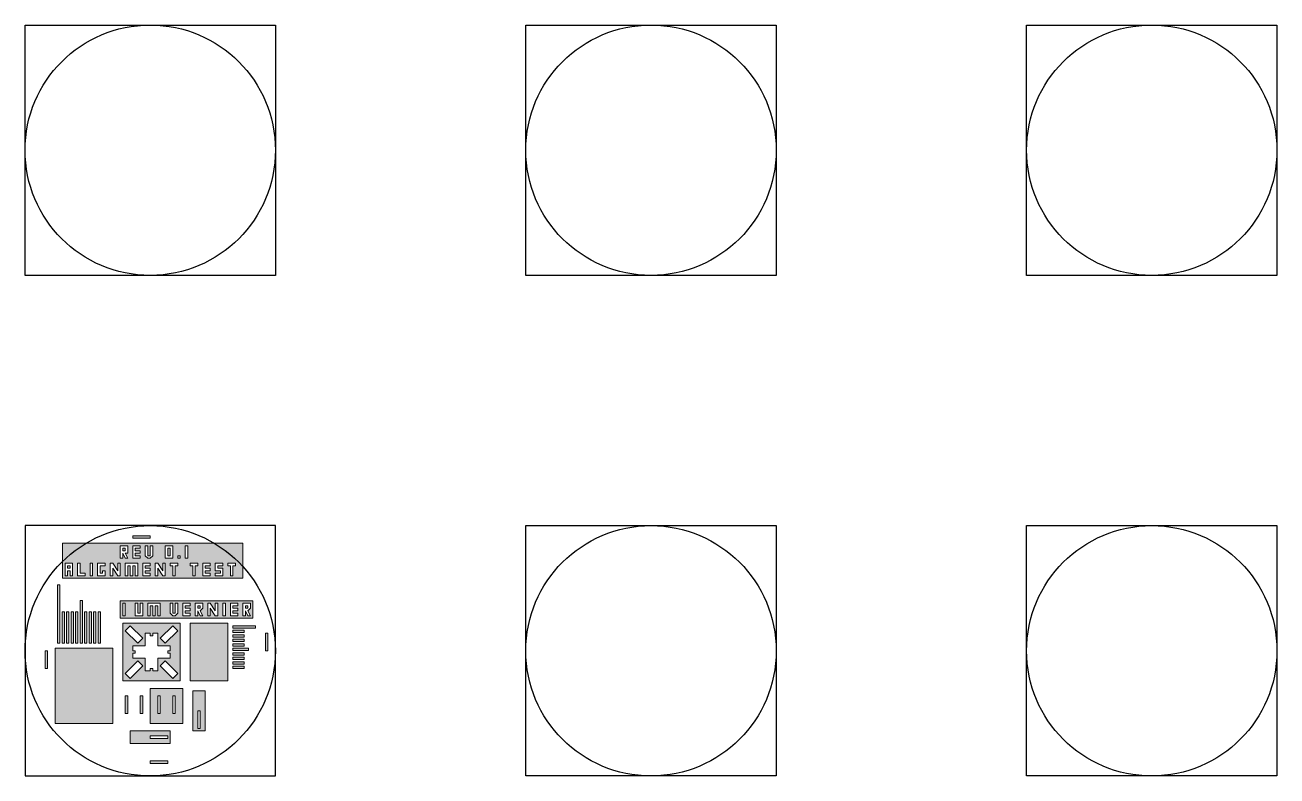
# Model space of a CAD drawing. Extents: x 0 to 4500, y 0 to 3500.
# Drawn here: x 2000 to 4500, y 2000 to 3500 of the extents above; entities that cross this region are included whole.
import ezdxf

# ---------------------------------------------------------------- set-up
doc = ezdxf.new("R2010")
doc.units = 13
doc.layers.get('0').update_dxf_attribs({"linetype": 'CONTINUOUS'})
for name, color, linetype, lineweight in [('Box outlines', 7, 'CONTINUOUS', 0), ('Filled mask', 4, 'CONTINUOUS', 0), ('Vernier 2', 3, 'CONTINUOUS', 0)]:
    doc.layers.add(name, color=color, linetype=linetype, lineweight=lineweight)

msp = doc.modelspace()

# ---------------------------------------------------------------- hatches: boundary and pattern name
at = {"layer": 'Filled mask'}
h = msp.add_hatch(color=256, dxfattribs=at)
edge = h.paths.add_edge_path()
edge.add_line((2215, 2260), (2240, 2260))
edge.add_line((2240, 2260), (2240, 2285))
edge.add_line((2240, 2285), (2250, 2285))
edge.add_line((2250, 2285), (2250, 2280))
edge.add_line((2250, 2280), (2255, 2280))
edge.add_line((2255, 2280), (2255, 2285))
edge.add_line((2255, 2285), (2265, 2285))
edge.add_line((2265, 2285), (2265, 2260))
edge.add_line((2265, 2260), (2290, 2260))
edge.add_line((2290, 2260), (2290, 2250))
edge.add_line((2290, 2250), (2285, 2250))
edge.add_line((2285, 2250), (2285, 2245))
edge.add_line((2285, 2245), (2290, 2245))
edge.add_line((2290, 2245), (2290, 2235))
edge.add_line((2290, 2235), (2265, 2235))
edge.add_line((2265, 2235), (2265, 2210))
edge.add_line((2265, 2210), (2255, 2210))
edge.add_line((2255, 2210), (2255, 2215))
edge.add_line((2255, 2215), (2250, 2215))
edge.add_line((2250, 2215), (2250, 2210))
edge.add_line((2250, 2210), (2240, 2210))
edge.add_line((2240, 2210), (2240, 2235))
edge.add_line((2240, 2235), (2215, 2235))
edge.add_line((2215, 2235), (2215, 2245))
edge.add_line((2215, 2245), (2220, 2245))
edge.add_line((2220, 2245), (2220, 2250))
edge.add_line((2220, 2250), (2215, 2250))
edge.add_line((2215, 2250), (2215, 2260))
edge.add_line((2235, 2275), (2225, 2265))
edge.add_line((2225, 2265), (2200, 2290))
edge.add_line((2200, 2290), (2210, 2300))
edge.add_line((2210, 2300), (2235, 2275))
edge.add_line((2270, 2275), (2280, 2265))
edge.add_line((2280, 2265), (2305, 2290))
edge.add_line((2305, 2290), (2295, 2300))
edge.add_line((2295, 2300), (2270, 2275))
edge.add_line((2280, 2230), (2270, 2220))
edge.add_line((2270, 2220), (2295, 2195))
edge.add_line((2295, 2195), (2305, 2205))
edge.add_line((2305, 2205), (2280, 2230))
edge.add_line((2225, 2230), (2235, 2220))
edge.add_line((2235, 2220), (2210, 2195))
edge.add_line((2210, 2195), (2200, 2205))
edge.add_line((2200, 2205), (2225, 2230))
edge.add_line((2310, 2190), (2310, 2305))
edge.add_line((2310, 2305), (2195, 2305))
edge.add_line((2195, 2305), (2195, 2190))
edge.add_line((2195, 2190), (2310, 2190))
edge.add_line((2415, 2300), (2460, 2300))
edge.add_line((2460, 2300), (2460, 2295.5))
edge.add_line((2460, 2295.5), (2415, 2295.5))
edge.add_line((2415, 2295.5), (2415, 2300))
edge.add_line((2415, 2291), (2437.5, 2291))
edge.add_line((2437.5, 2291), (2437.5, 2286.5))
edge.add_line((2437.5, 2286.5), (2415, 2286.5))
edge.add_line((2415, 2286.5), (2415, 2291))
edge.add_line((2415, 2282), (2437.5, 2282))
edge.add_line((2437.5, 2282), (2437.5, 2277.5))
edge.add_line((2437.5, 2277.5), (2415, 2277.5))
edge.add_line((2415, 2277.5), (2415, 2282))
edge.add_line((2415, 2273), (2437.5, 2273))
edge.add_line((2437.5, 2273), (2437.5, 2268.5))
edge.add_line((2437.5, 2268.5), (2415, 2268.5))
edge.add_line((2415, 2268.5), (2415, 2273))
edge.add_line((2415, 2264), (2437.5, 2264))
edge.add_line((2437.5, 2264), (2437.5, 2259.5))
edge.add_line((2437.5, 2259.5), (2415, 2259.5))
edge.add_line((2415, 2259.5), (2415, 2264))
edge.add_line((2415, 2255), (2446.5, 2255))
edge.add_line((2446.5, 2255), (2446.5, 2250.5))
edge.add_line((2446.5, 2250.5), (2415, 2250.5))
edge.add_line((2415, 2250.5), (2415, 2255))
edge.add_line((2415, 2246), (2437.5, 2246))
edge.add_line((2437.5, 2246), (2437.5, 2241.5))
edge.add_line((2437.5, 2241.5), (2415, 2241.5))
edge.add_line((2415, 2241.5), (2415, 2246))
edge.add_line((2415, 2237), (2437.5, 2237))
edge.add_line((2437.5, 2237), (2437.5, 2232.5))
edge.add_line((2437.5, 2232.5), (2415, 2232.5))
edge.add_line((2415, 2232.5), (2415, 2237))
edge.add_line((2415, 2228), (2437.5, 2228))
edge.add_line((2437.5, 2228), (2437.5, 2223.5))
edge.add_line((2437.5, 2223.5), (2415, 2223.5))
edge.add_line((2415, 2223.5), (2415, 2228))
edge.add_line((2415, 2219), (2437.5, 2219))
edge.add_line((2437.5, 2219), (2437.5, 2214.5))
edge.add_line((2437.5, 2214.5), (2415, 2214.5))
edge.add_line((2415, 2214.5), (2415, 2219))
edge.add_line((2330, 2305), (2405, 2305))
edge.add_line((2405, 2305), (2405, 2190))
edge.add_line((2405, 2190), (2330, 2190))
edge.add_line((2330, 2190), (2330, 2305))
edge.add_line((2065, 2382), (2069.5, 2382))
edge.add_line((2069.5, 2382), (2069.5, 2265))
edge.add_line((2069.5, 2265), (2065, 2265))
edge.add_line((2065, 2265), (2065, 2382))
edge.add_line((2074, 2328), (2078.5, 2328))
edge.add_line((2078.5, 2328), (2078.5, 2265))
edge.add_line((2078.5, 2265), (2074, 2265))
edge.add_line((2074, 2265), (2074, 2328))
edge.add_line((2083, 2328), (2087.5, 2328))
edge.add_line((2087.5, 2328), (2087.5, 2265))
edge.add_line((2087.5, 2265), (2083, 2265))
edge.add_line((2083, 2265), (2083, 2328))
edge.add_line((2092, 2328), (2096.5, 2328))
edge.add_line((2096.5, 2328), (2096.5, 2265))
edge.add_line((2096.5, 2265), (2092, 2265))
edge.add_line((2092, 2265), (2092, 2328))
edge.add_line((2101, 2328), (2105.5, 2328))
edge.add_line((2105.5, 2328), (2105.5, 2265))
edge.add_line((2105.5, 2265), (2101, 2265))
edge.add_line((2101, 2265), (2101, 2328))
edge.add_line((2110, 2265), (2114.5, 2265))
edge.add_line((2114.5, 2265), (2114.5, 2350.5))
edge.add_line((2114.5, 2350.5), (2110, 2350.5))
edge.add_line((2110, 2350.5), (2110, 2265))
edge.add_line((2119, 2328), (2123.5, 2328))
edge.add_line((2123.5, 2328), (2123.5, 2265))
edge.add_line((2123.5, 2265), (2119, 2265))
edge.add_line((2119, 2265), (2119, 2328))
edge.add_line((2128, 2328), (2132.5, 2328))
edge.add_line((2132.5, 2328), (2132.5, 2265))
edge.add_line((2132.5, 2265), (2128, 2265))
edge.add_line((2128, 2265), (2128, 2328))
edge.add_line((2137, 2328), (2141.5, 2328))
edge.add_line((2141.5, 2328), (2141.5, 2265))
edge.add_line((2141.5, 2265), (2137, 2265))
edge.add_line((2137, 2265), (2137, 2328))
edge.add_line((2146, 2328), (2150.5, 2328))
edge.add_line((2150.5, 2328), (2150.5, 2265))
edge.add_line((2150.5, 2265), (2146, 2265))
edge.add_line((2146, 2265), (2146, 2328))
edge.add_line((2060, 2105), (2060, 2255))
edge.add_line((2060, 2255), (2175, 2255))
edge.add_line((2175, 2255), (2175, 2105))
edge.add_line((2175, 2105), (2060, 2105))
edge.add_line((2250, 2175), (2315, 2175))
edge.add_line((2315, 2175), (2315, 2105))
edge.add_line((2315, 2105), (2250, 2105))
edge.add_line((2250, 2105), (2250, 2175))
edge.add_line((2295, 2160), (2300, 2160))
edge.add_line((2300, 2160), (2300, 2125))
edge.add_line((2300, 2125), (2295, 2125))
edge.add_line((2295, 2125), (2295, 2160))
edge.add_line((2265, 2160), (2270, 2160))
edge.add_line((2270, 2160), (2270, 2125))
edge.add_line((2270, 2125), (2265, 2125))
edge.add_line((2265, 2125), (2265, 2160))
edge.add_line((2195, 2320), (2200, 2320))
edge.add_line((2200, 2320), (2200, 2345))
edge.add_line((2200, 2345), (2195, 2345))
edge.add_line((2195, 2345), (2195, 2320))
edge.add_line((2290, 2345), (2290, 2325))
edge.add_line((2290, 2325), (2295, 2320))
edge.add_line((2295, 2320), (2300, 2320))
edge.add_line((2300, 2320), (2305, 2325))
edge.add_line((2305, 2325), (2305, 2345))
edge.add_line((2305, 2345), (2300, 2345))
edge.add_line((2300, 2345), (2300, 2325))
edge.add_line((2300, 2325), (2295, 2325))
edge.add_line((2295, 2325), (2295, 2345))
edge.add_line((2295, 2345), (2290, 2345))
edge.add_line((2315, 2345), (2315, 2320))
edge.add_line((2315, 2320), (2330, 2320))
edge.add_line((2330, 2320), (2330, 2325))
edge.add_line((2330, 2325), (2320, 2325))
edge.add_line((2320, 2325), (2320, 2330))
edge.add_line((2320, 2330), (2330, 2330))
edge.add_line((2330, 2330), (2330, 2335))
edge.add_line((2330, 2335), (2320, 2335))
edge.add_line((2320, 2335), (2320, 2340))
edge.add_line((2320, 2340), (2330, 2340))
edge.add_line((2330, 2340), (2330, 2345))
edge.add_line((2330, 2345), (2315, 2345))
edge.add_line((2340, 2320), (2340, 2345))
edge.add_line((2340, 2345), (2355, 2345))
edge.add_line((2355, 2345), (2355, 2335))
edge.add_line((2355, 2335), (2350, 2330))
edge.add_line((2350, 2330), (2355, 2320))
edge.add_line((2355, 2320), (2350, 2320))
edge.add_line((2350, 2320), (2345, 2330))
edge.add_line((2345, 2330), (2345, 2320))
edge.add_line((2345, 2320), (2340, 2320))
edge.add_line((2345, 2335), (2345, 2340))
edge.add_line((2345, 2340), (2350, 2340))
edge.add_line((2350, 2340), (2350, 2335))
edge.add_line((2350, 2335), (2345, 2335))
edge.add_line((2365, 2320), (2365, 2345))
edge.add_line((2365, 2345), (2370, 2345))
edge.add_line((2370, 2345), (2380, 2330))
edge.add_line((2380, 2330), (2380, 2345))
edge.add_line((2380, 2345), (2385, 2345))
edge.add_line((2385, 2345), (2385, 2320))
edge.add_line((2385, 2320), (2380, 2320))
edge.add_line((2380, 2320), (2370, 2335))
edge.add_line((2370, 2335), (2370, 2320))
edge.add_line((2370, 2320), (2365, 2320))
edge.add_line((2395, 2320), (2395, 2345))
edge.add_line((2395, 2345), (2400, 2345))
edge.add_line((2400, 2345), (2400, 2320))
edge.add_line((2400, 2320), (2395, 2320))
edge.add_line((2410, 2345), (2410, 2320))
edge.add_line((2410, 2320), (2425, 2320))
edge.add_line((2425, 2320), (2425, 2325))
edge.add_line((2425, 2325), (2415, 2325))
edge.add_line((2415, 2325), (2415, 2330))
edge.add_line((2415, 2330), (2425, 2330))
edge.add_line((2425, 2330), (2425, 2335))
edge.add_line((2425, 2335), (2415, 2335))
edge.add_line((2415, 2335), (2415, 2340))
edge.add_line((2415, 2340), (2425, 2340))
edge.add_line((2425, 2340), (2425, 2345))
edge.add_line((2425, 2345), (2410, 2345))
edge.add_line((2435, 2320), (2435, 2345))
edge.add_line((2435, 2345), (2450, 2345))
edge.add_line((2450, 2345), (2450, 2335))
edge.add_line((2450, 2335), (2445, 2330))
edge.add_line((2445, 2330), (2450, 2320))
edge.add_line((2450, 2320), (2445, 2320))
edge.add_line((2445, 2320), (2440, 2330))
edge.add_line((2440, 2330), (2440, 2320))
edge.add_line((2440, 2320), (2435, 2320))
edge.add_line((2440, 2335), (2440, 2340))
edge.add_line((2440, 2340), (2445, 2340))
edge.add_line((2445, 2340), (2445, 2335))
edge.add_line((2445, 2335), (2440, 2335))
edge.add_line((2455, 2350), (2455, 2315))
edge.add_line((2455, 2315), (2190, 2315))
edge.add_line((2190, 2315), (2190, 2350))
edge.add_line((2190, 2350), (2455, 2350))
edge.add_line((2245, 2345), (2245, 2320))
edge.add_line((2245, 2320), (2250, 2320))
edge.add_line((2250, 2320), (2250, 2340))
edge.add_line((2250, 2340), (2255, 2340))
edge.add_line((2255, 2340), (2255, 2320))
edge.add_line((2255, 2320), (2260, 2320))
edge.add_line((2260, 2320), (2260, 2340))
edge.add_line((2260, 2340), (2265, 2340))
edge.add_line((2265, 2340), (2265, 2320))
edge.add_line((2265, 2320), (2270, 2320))
edge.add_line((2270, 2320), (2270, 2345))
edge.add_line((2270, 2345), (2245, 2345))
edge.add_line((2220, 2345), (2220, 2320))
edge.add_line((2220, 2320), (2235, 2320))
edge.add_line((2235, 2320), (2235, 2345))
edge.add_line((2235, 2345), (2230, 2345))
edge.add_line((2230, 2345), (2230, 2325))
edge.add_line((2230, 2325), (2225, 2325))
edge.add_line((2225, 2325), (2225, 2345))
edge.add_line((2225, 2345), (2220, 2345))
edge.add_line((2080, 2400), (2080, 2425))
edge.add_line((2080, 2425), (2095, 2425))
edge.add_line((2095, 2425), (2095, 2400))
edge.add_line((2095, 2400), (2090, 2400))
edge.add_line((2090, 2400), (2090, 2410))
edge.add_line((2090, 2410), (2085, 2410))
edge.add_line((2085, 2410), (2085, 2400))
edge.add_line((2085, 2400), (2080, 2400))
edge.add_line((2085, 2420), (2085, 2415))
edge.add_line((2085, 2415), (2090, 2415))
edge.add_line((2090, 2415), (2090, 2420))
edge.add_line((2090, 2420), (2090, 2420))
edge.add_line((2090, 2420), (2085, 2420))
edge.add_line((2105, 2425), (2105, 2400))
edge.add_line((2105, 2400), (2120, 2400))
edge.add_line((2120, 2400), (2120, 2405))
edge.add_line((2120, 2405), (2110, 2405))
edge.add_line((2110, 2405), (2110, 2425))
edge.add_line((2110, 2425), (2105, 2425))
edge.add_line((2130, 2425), (2135, 2425))
edge.add_line((2135, 2425), (2135, 2400))
edge.add_line((2135, 2400), (2130, 2400))
edge.add_line((2130, 2400), (2130, 2425))
edge.add_line((2145, 2425), (2145, 2400))
edge.add_line((2145, 2400), (2160, 2400))
edge.add_line((2160, 2400), (2160, 2410))
edge.add_line((2160, 2410), (2155, 2410))
edge.add_line((2155, 2410), (2155, 2405))
edge.add_line((2155, 2405), (2150, 2405))
edge.add_line((2150, 2405), (2150, 2420))
edge.add_line((2150, 2420), (2160, 2420))
edge.add_line((2160, 2420), (2160, 2425))
edge.add_line((2160, 2425), (2145, 2425))
edge.add_line((2170, 2400), (2170, 2425))
edge.add_line((2170, 2425), (2175, 2425))
edge.add_line((2175, 2425), (2185, 2410))
edge.add_line((2185, 2410), (2185, 2425))
edge.add_line((2185, 2425), (2190, 2425))
edge.add_line((2190, 2425), (2190, 2400))
edge.add_line((2190, 2400), (2185, 2400))
edge.add_line((2185, 2400), (2175, 2415))
edge.add_line((2175, 2415), (2175, 2400))
edge.add_line((2175, 2400), (2170, 2400))
edge.add_line((2200, 2400), (2200, 2425))
edge.add_line((2200, 2425), (2225, 2425))
edge.add_line((2225, 2425), (2225, 2400))
edge.add_line((2225, 2400), (2220, 2400))
edge.add_line((2220, 2400), (2220, 2420))
edge.add_line((2220, 2420), (2215, 2420))
edge.add_line((2215, 2420), (2215, 2400))
edge.add_line((2215, 2400), (2210, 2400))
edge.add_line((2210, 2400), (2210, 2420))
edge.add_line((2210, 2420), (2205, 2420))
edge.add_line((2205, 2420), (2205, 2400))
edge.add_line((2205, 2400), (2200, 2400))
edge.add_line((2235, 2400), (2235, 2425))
edge.add_line((2235, 2425), (2250, 2425))
edge.add_line((2250, 2425), (2250, 2420))
edge.add_line((2250, 2420), (2240, 2420))
edge.add_line((2240, 2420), (2240, 2415))
edge.add_line((2240, 2415), (2250, 2415))
edge.add_line((2250, 2415), (2250, 2410))
edge.add_line((2250, 2410), (2240, 2410))
edge.add_line((2240, 2410), (2240, 2405))
edge.add_line((2240, 2405), (2250, 2405))
edge.add_line((2250, 2405), (2250, 2400))
edge.add_line((2250, 2400), (2235, 2400))
edge.add_line((2260, 2400), (2260, 2425))
edge.add_line((2260, 2425), (2265, 2425))
edge.add_line((2265, 2425), (2265, 2425))
edge.add_line((2265, 2425), (2275, 2410))
edge.add_line((2275, 2410), (2275, 2425))
edge.add_line((2275, 2425), (2280, 2425))
edge.add_line((2280, 2425), (2280, 2400))
edge.add_line((2280, 2400), (2275, 2400))
edge.add_line((2275, 2400), (2265, 2415))
edge.add_line((2265, 2415), (2265, 2400))
edge.add_line((2265, 2400), (2260, 2400))
edge.add_line((2290, 2425), (2290, 2420))
edge.add_line((2290, 2420), (2295, 2420))
edge.add_line((2295, 2420), (2295, 2400))
edge.add_line((2295, 2400), (2300, 2400))
edge.add_line((2300, 2400), (2300, 2420))
edge.add_line((2300, 2420), (2305, 2420))
edge.add_line((2305, 2420), (2305, 2425))
edge.add_line((2305, 2425), (2290, 2425))
edge.add_line((2330, 2425), (2330, 2420))
edge.add_line((2330, 2420), (2335, 2420))
edge.add_line((2335, 2420), (2335, 2400))
edge.add_line((2335, 2400), (2340, 2400))
edge.add_line((2340, 2400), (2340, 2420))
edge.add_line((2340, 2420), (2345, 2420))
edge.add_line((2345, 2420), (2345, 2425))
edge.add_line((2345, 2425), (2330, 2425))
edge.add_line((2355, 2425), (2355, 2400))
edge.add_line((2355, 2400), (2370, 2400))
edge.add_line((2370, 2400), (2370, 2405))
edge.add_line((2370, 2405), (2360, 2405))
edge.add_line((2360, 2405), (2360, 2410))
edge.add_line((2360, 2410), (2370, 2410))
edge.add_line((2370, 2410), (2370, 2415))
edge.add_line((2370, 2415), (2360, 2415))
edge.add_line((2360, 2415), (2360, 2420))
edge.add_line((2360, 2420), (2370, 2420))
edge.add_line((2370, 2420), (2370, 2425))
edge.add_line((2370, 2425), (2355, 2425))
edge.add_line((2380, 2405), (2380, 2400))
edge.add_line((2380, 2400), (2395, 2400))
edge.add_line((2395, 2400), (2395, 2415))
edge.add_line((2395, 2415), (2385, 2415))
edge.add_line((2385, 2415), (2385, 2420))
edge.add_line((2385, 2420), (2395, 2420))
edge.add_line((2395, 2420), (2395, 2425))
edge.add_line((2395, 2425), (2380, 2425))
edge.add_line((2380, 2425), (2380, 2410))
edge.add_line((2380, 2410), (2390, 2410))
edge.add_line((2390, 2410), (2390, 2405))
edge.add_line((2390, 2405), (2380, 2405))
edge.add_line((2405, 2425), (2405, 2420))
edge.add_line((2405, 2420), (2410, 2420))
edge.add_line((2410, 2420), (2410, 2400))
edge.add_line((2410, 2400), (2415, 2400))
edge.add_line((2415, 2400), (2415, 2420))
edge.add_line((2415, 2420), (2420, 2420))
edge.add_line((2420, 2420), (2420, 2420))
edge.add_line((2420, 2420), (2420, 2425))
edge.add_line((2420, 2425), (2405, 2425))
edge.add_line((2190, 2435), (2190, 2460))
edge.add_line((2190, 2460), (2205, 2460))
edge.add_line((2205, 2460), (2205, 2445))
edge.add_line((2205, 2445), (2200, 2445))
edge.add_line((2200, 2445), (2205, 2435))
edge.add_line((2205, 2435), (2200, 2435))
edge.add_line((2200, 2435), (2195, 2445))
edge.add_line((2195, 2445), (2195, 2435))
edge.add_line((2195, 2435), (2190, 2435))
edge.add_line((2195, 2450), (2200, 2450))
edge.add_line((2200, 2450), (2200, 2455))
edge.add_line((2200, 2455), (2195, 2455))
edge.add_line((2195, 2455), (2195, 2450))
edge.add_line((2215, 2460), (2215, 2435))
edge.add_line((2215, 2435), (2230, 2435))
edge.add_line((2230, 2435), (2230, 2440))
edge.add_line((2230, 2440), (2220, 2440))
edge.add_line((2220, 2440), (2220, 2445))
edge.add_line((2220, 2445), (2230, 2445))
edge.add_line((2230, 2445), (2230, 2450))
edge.add_line((2230, 2450), (2220, 2450))
edge.add_line((2220, 2450), (2220, 2455))
edge.add_line((2220, 2455), (2230, 2455))
edge.add_line((2230, 2455), (2230, 2460))
edge.add_line((2230, 2460), (2215, 2460))
edge.add_line((2240, 2460), (2240, 2440))
edge.add_line((2240, 2440), (2245, 2435))
edge.add_line((2245, 2435), (2250, 2435))
edge.add_line((2250, 2435), (2255, 2440))
edge.add_line((2255, 2440), (2255, 2460))
edge.add_line((2255, 2460), (2250, 2460))
edge.add_line((2250, 2460), (2250, 2440))
edge.add_line((2250, 2440), (2245, 2440))
edge.add_line((2245, 2440), (2245, 2460))
edge.add_line((2245, 2460), (2240, 2460))
edge.add_line((2280, 2460), (2280, 2435))
edge.add_line((2280, 2435), (2295, 2435))
edge.add_line((2295, 2435), (2295, 2460))
edge.add_line((2295, 2460), (2280, 2460))
edge.add_line((2285, 2455), (2285, 2440))
edge.add_line((2285, 2440), (2290, 2440))
edge.add_line((2290, 2440), (2290, 2455))
edge.add_line((2290, 2455), (2285, 2455))
edge.add_line((2305, 2440), (2305, 2435))
edge.add_line((2305, 2435), (2310, 2435))
edge.add_line((2310, 2435), (2310, 2440))
edge.add_line((2310, 2440), (2305, 2440))
edge.add_line((2320, 2435), (2325, 2435))
edge.add_line((2325, 2435), (2325, 2460))
edge.add_line((2325, 2460), (2320, 2460))
edge.add_line((2320, 2460), (2320, 2435))
edge.add_line((2075, 2395), (2075, 2465))
edge.add_line((2075, 2465), (2435, 2465))
edge.add_line((2435, 2465), (2435, 2395))
edge.add_line((2435, 2395), (2075, 2395))
edge.add_line((2250, 2030), (2285, 2030))
edge.add_line((2285, 2030), (2285, 2025))
edge.add_line((2285, 2025), (2250, 2025))
edge.add_line((2250, 2025), (2250, 2030))
edge.add_line((2250, 2480), (2215, 2480))
edge.add_line((2215, 2480), (2215, 2475))
edge.add_line((2215, 2475), (2250, 2475))
edge.add_line((2250, 2475), (2250, 2480))
edge.add_line((2480, 2250), (2485, 2250))
edge.add_line((2485, 2250), (2485, 2285))
edge.add_line((2485, 2285), (2480, 2285))
edge.add_line((2480, 2285), (2480, 2250))
edge.add_line((2040, 2250), (2045, 2250))
edge.add_line((2045, 2250), (2045, 2215))
edge.add_line((2045, 2215), (2040, 2215))
edge.add_line((2040, 2215), (2040, 2250))
edge.add_line((2230, 2160), (2235, 2160))
edge.add_line((2235, 2160), (2235, 2125))
edge.add_line((2235, 2125), (2230, 2125))
edge.add_line((2230, 2125), (2230, 2160))
edge.add_line((2200, 2160), (2205, 2160))
edge.add_line((2205, 2160), (2205, 2125))
edge.add_line((2205, 2125), (2200, 2125))
edge.add_line((2200, 2125), (2200, 2160))
edge.add_line((2210, 2090), (2290, 2090))
edge.add_line((2290, 2090), (2290, 2065))
edge.add_line((2290, 2065), (2210, 2065))
edge.add_line((2210, 2065), (2210, 2090))
edge.add_line((2250, 2080), (2285, 2080))
edge.add_line((2285, 2080), (2285, 2075))
edge.add_line((2285, 2075), (2250, 2075))
edge.add_line((2250, 2075), (2250, 2080))
edge.add_line((2345, 2130), (2350, 2130))
edge.add_line((2350, 2130), (2350, 2095))
edge.add_line((2350, 2095), (2345, 2095))
edge.add_line((2345, 2095), (2345, 2130))
edge.add_line((2335, 2170), (2360, 2170))
edge.add_line((2360, 2170), (2360, 2090))
edge.add_line((2360, 2090), (2335, 2090))
edge.add_line((2335, 2090), (2335, 2170))

# ---------------------------------------------------------------- linework, layer by layer
for p, q in [((2000, 3500), (2500, 3500)), ((2000, 3000), (2000, 3500)), ((2500, 3500), (2500, 3000)), ((3000, 3500), (3500, 3500)), ((3000, 3000), (3000, 3500)), ((3500, 3500), (3500, 3000)), ((4000, 3500), (4500, 3500)), ((4000, 3000), (4000, 3500)), ((4500, 3500), (4500, 3000)), ((2500, 3000), (2000, 3000)), ((3500, 3000), (3000, 3000)), ((4500, 3000), (4000, 3000)), ((2000, 2500), (2000, 2000)), ((2500, 2500), (2000, 2500)), ((2500, 2000), (2500, 2500)), ((3000, 2500), (3500, 2500)), ((3000, 2000), (3000, 2500)), ((3500, 2500), (3500, 2000)), ((4000, 2500), (4500, 2500)), ((4000, 2000), (4000, 2500)), ((4500, 2500), (4500, 2000)), ((2000, 2000), (2500, 2000)), ((3500, 2000), (3000, 2000)), ((4500, 2000), (4000, 2000))]:
    msp.add_line(p, q)
for centre in [(2250, 3250), (3250, 3250), (4250, 3250), (2250, 2250), (3250, 2250), (4250, 2250)]:
    msp.add_circle(centre, 250)
at = {"layer": 'Box outlines'}
for p, q in [((2500, 3500), (2000, 3500)), ((2000, 3500), (2000, 3000)), ((2500, 3000), (2500, 3500)), ((3000, 3500), (3500, 3500)), ((3000, 3000), (3000, 3500)), ((3500, 3500), (3500, 3000)), ((4000, 3500), (4500, 3500)), ((4000, 3000), (4000, 3500)), ((4500, 3500), (4500, 3000)), ((2000, 3000), (2500, 3000)), ((3500, 3000), (3000, 3000)), ((4500, 3000), (4000, 3000)), ((2000, 2500), (2500, 2500)), ((2000, 2000), (2000, 2500)), ((2500, 2500), (2500, 2000)), ((3000, 2500), (3500, 2500)), ((3000, 2000), (3000, 2500)), ((3500, 2500), (3500, 2000)), ((4000, 2500), (4500, 2500)), ((4000, 2000), (4000, 2500)), ((4500, 2500), (4500, 2000)), ((2500, 2000), (2000, 2000)), ((3500, 2000), (3000, 2000)), ((4500, 2000), (4000, 2000))]:
    msp.add_line(p, q, dxfattribs=at)
at = {"layer": 'Vernier 2'}
for p, q in [((2250, 2480), (2215, 2480)), ((2215, 2480), (2215, 2475)), ((2215, 2475), (2250, 2475)), ((2250, 2475), (2250, 2480)), ((2075, 2395), (2075, 2465)), ((2075, 2465), (2435, 2465)), ((2190, 2435), (2190, 2460)), ((2190, 2460), (2205, 2460)), ((2200, 2455), (2195, 2455)), ((2195, 2455), (2195, 2450)), ((2195, 2450), (2200, 2450)), ((2200, 2450), (2200, 2455)), ((2205, 2460), (2205, 2445)), ((2215, 2460), (2215, 2435)), ((2230, 2460), (2215, 2460)), ((2220, 2450), (2220, 2455)), ((2220, 2455), (2230, 2455)), ((2230, 2450), (2220, 2450)), ((2230, 2455), (2230, 2460)), ((2230, 2445), (2230, 2450)), ((2240, 2460), (2240, 2440)), ((2245, 2460), (2240, 2460)), ((2245, 2440), (2245, 2460)), ((2255, 2460), (2250, 2460)), ((2250, 2460), (2250, 2440)), ((2255, 2440), (2255, 2460)), ((2280, 2460), (2280, 2435)), ((2295, 2460), (2280, 2460)), ((2285, 2455), (2285, 2440)), ((2290, 2455), (2285, 2455)), ((2290, 2440), (2290, 2455)), ((2295, 2435), (2295, 2460)), ((2325, 2460), (2320, 2460)), ((2320, 2460), (2320, 2435)), ((2325, 2435), (2325, 2460)), ((2435, 2465), (2435, 2395)), ((2080, 2400), (2080, 2425)), ((2080, 2425), (2095, 2425)), ((2095, 2425), (2095, 2400)), ((2105, 2425), (2105, 2400)), ((2110, 2425), (2105, 2425)), ((2110, 2405), (2110, 2425)), ((2130, 2425), (2135, 2425)), ((2130, 2400), (2130, 2425)), ((2135, 2425), (2135, 2400)), ((2145, 2425), (2145, 2400)), ((2160, 2425), (2145, 2425)), ((2160, 2420), (2160, 2425)), ((2170, 2400), (2170, 2425)), ((2170, 2425), (2175, 2425)), ((2175, 2425), (2185, 2410)), ((2185, 2410), (2185, 2425)), ((2185, 2425), (2190, 2425)), ((2195, 2435), (2190, 2435)), ((2190, 2425), (2190, 2400)), ((2200, 2435), (2195, 2445)), ((2195, 2445), (2195, 2435)), ((2205, 2445), (2200, 2445)), ((2200, 2445), (2205, 2435)), ((2205, 2435), (2200, 2435)), ((2200, 2400), (2200, 2425)), ((2200, 2425), (2225, 2425)), ((2215, 2435), (2230, 2435)), ((2220, 2440), (2220, 2445)), ((2220, 2445), (2230, 2445)), ((2230, 2440), (2220, 2440)), ((2225, 2425), (2225, 2400)), ((2230, 2435), (2230, 2440)), ((2235, 2400), (2235, 2425)), ((2235, 2425), (2250, 2425)), ((2240, 2440), (2245, 2435)), ((2250, 2440), (2245, 2440)), ((2245, 2435), (2250, 2435)), ((2250, 2435), (2255, 2440)), ((2250, 2425), (2250, 2420)), ((2260, 2400), (2260, 2425)), ((2260, 2425), (2265, 2425)), ((2265, 2425), (2275, 2410)), ((2265, 2425), (2265, 2425)), ((2275, 2410), (2275, 2425)), ((2275, 2425), (2280, 2425)), ((2280, 2435), (2295, 2435)), ((2280, 2425), (2280, 2400)), ((2285, 2440), (2290, 2440)), ((2290, 2425), (2290, 2420)), ((2305, 2425), (2290, 2425)), ((2305, 2440), (2305, 2435)), ((2310, 2440), (2305, 2440)), ((2305, 2435), (2310, 2435)), ((2305, 2420), (2305, 2425)), ((2310, 2435), (2310, 2440)), ((2320, 2435), (2325, 2435)), ((2330, 2425), (2330, 2420)), ((2345, 2425), (2330, 2425)), ((2345, 2420), (2345, 2425)), ((2355, 2425), (2355, 2400)), ((2370, 2425), (2355, 2425)), ((2370, 2420), (2370, 2425)), ((2380, 2425), (2380, 2410)), ((2395, 2425), (2380, 2425)), ((2395, 2420), (2395, 2425)), ((2405, 2425), (2405, 2420)), ((2420, 2425), (2405, 2425)), ((2420, 2420), (2420, 2425)), ((2085, 2400), (2080, 2400)), ((2085, 2420), (2085, 2415)), ((2085, 2420), (2090, 2420)), ((2085, 2415), (2090, 2415)), ((2090, 2410), (2085, 2410)), ((2085, 2410), (2085, 2400)), ((2090, 2415), (2090, 2420)), ((2090, 2420), (2090, 2420)), ((2090, 2400), (2090, 2410)), ((2095, 2400), (2090, 2400)), ((2105, 2400), (2120, 2400)), ((2120, 2405), (2110, 2405)), ((2120, 2400), (2120, 2405)), ((2135, 2400), (2130, 2400)), ((2145, 2400), (2160, 2400)), ((2150, 2405), (2150, 2420)), ((2150, 2420), (2160, 2420)), ((2155, 2405), (2150, 2405)), ((2160, 2410), (2155, 2410)), ((2155, 2410), (2155, 2405)), ((2160, 2400), (2160, 2410)), ((2175, 2400), (2170, 2400)), ((2185, 2400), (2175, 2415)), ((2175, 2415), (2175, 2400)), ((2190, 2400), (2185, 2400)), ((2205, 2400), (2200, 2400)), ((2210, 2420), (2205, 2420)), ((2205, 2420), (2205, 2400)), ((2210, 2400), (2210, 2420)), ((2215, 2400), (2210, 2400)), ((2220, 2420), (2215, 2420)), ((2215, 2420), (2215, 2400)), ((2220, 2400), (2220, 2420)), ((2225, 2400), (2220, 2400)), ((2250, 2400), (2235, 2400)), ((2250, 2420), (2240, 2420)), ((2240, 2420), (2240, 2415)), ((2240, 2415), (2250, 2415)), ((2250, 2410), (2240, 2410)), ((2240, 2410), (2240, 2405)), ((2240, 2405), (2250, 2405)), ((2250, 2415), (2250, 2410)), ((2250, 2405), (2250, 2400)), ((2265, 2400), (2260, 2400)), ((2275, 2400), (2265, 2415)), ((2265, 2415), (2265, 2400)), ((2280, 2400), (2275, 2400)), ((2290, 2420), (2295, 2420)), ((2295, 2420), (2295, 2400)), ((2295, 2400), (2300, 2400)), ((2300, 2400), (2300, 2420)), ((2300, 2420), (2305, 2420)), ((2330, 2420), (2335, 2420)), ((2335, 2420), (2335, 2400)), ((2335, 2400), (2340, 2400)), ((2340, 2400), (2340, 2420)), ((2340, 2420), (2345, 2420)), ((2355, 2400), (2370, 2400)), ((2360, 2415), (2360, 2420)), ((2360, 2420), (2370, 2420)), ((2370, 2415), (2360, 2415)), ((2360, 2405), (2360, 2410)), ((2360, 2410), (2370, 2410)), ((2370, 2405), (2360, 2405)), ((2370, 2410), (2370, 2415)), ((2370, 2400), (2370, 2405)), ((2380, 2410), (2390, 2410)), ((2380, 2405), (2380, 2400)), ((2390, 2405), (2380, 2405)), ((2380, 2400), (2395, 2400)), ((2385, 2420), (2385, 2415)), ((2385, 2420), (2395, 2420)), ((2395, 2415), (2385, 2415)), ((2390, 2410), (2390, 2405)), ((2395, 2400), (2395, 2415)), ((2405, 2420), (2410, 2420)), ((2410, 2420), (2410, 2400)), ((2410, 2400), (2415, 2400)), ((2415, 2400), (2415, 2420)), ((2415, 2420), (2420, 2420)), ((2420, 2420), (2420, 2420)), ((2065, 2382), (2069.5, 2382)), ((2065, 2265), (2065, 2382)), ((2069.5, 2382), (2069.5, 2265)), ((2435, 2395), (2075, 2395)), ((2114.5, 2350.5), (2110, 2350.5)), ((2110, 2350.5), (2110, 2265)), ((2114.5, 2265), (2114.5, 2350.5)), ((2190, 2350), (2455, 2350)), ((2190, 2315), (2190, 2350)), ((2455, 2350), (2455, 2315)), ((2074, 2328), (2078.5, 2328)), ((2074, 2265), (2074, 2328)), ((2078.5, 2328), (2078.5, 2265)), ((2083, 2328), (2087.5, 2328)), ((2083, 2265), (2083, 2328)), ((2087.5, 2328), (2087.5, 2265)), ((2092, 2328), (2096.5, 2328)), ((2092, 2265), (2092, 2328)), ((2096.5, 2328), (2096.5, 2265)), ((2101, 2328), (2105.5, 2328)), ((2101, 2265), (2101, 2328)), ((2105.5, 2328), (2105.5, 2265)), ((2119, 2328), (2123.5, 2328)), ((2119, 2265), (2119, 2328)), ((2123.5, 2328), (2123.5, 2265)), ((2128, 2328), (2132.5, 2328)), ((2128, 2265), (2128, 2328)), ((2132.5, 2328), (2132.5, 2265)), ((2137, 2328), (2141.5, 2328)), ((2137, 2265), (2137, 2328)), ((2141.5, 2328), (2141.5, 2265)), ((2146, 2328), (2150.5, 2328)), ((2146, 2265), (2146, 2328)), ((2150.5, 2328), (2150.5, 2265)), ((2195, 2345), (2195, 2320)), ((2195, 2345), (2200, 2345)), ((2200, 2345), (2200, 2320)), ((2220, 2345), (2220, 2320)), ((2225, 2345), (2220, 2345)), ((2225, 2325), (2225, 2345)), ((2230, 2325), (2225, 2325)), ((2235, 2345), (2230, 2345)), ((2230, 2345), (2230, 2325)), ((2235, 2320), (2235, 2345)), ((2245, 2345), (2245, 2320)), ((2245, 2345), (2270, 2345)), ((2255, 2340), (2250, 2340)), ((2250, 2340), (2250, 2320)), ((2255, 2320), (2255, 2340)), ((2265, 2340), (2260, 2340)), ((2260, 2340), (2260, 2320)), ((2265, 2320), (2265, 2340)), ((2270, 2345), (2270, 2320)), ((2290, 2345), (2290, 2325)), ((2295, 2345), (2290, 2345)), ((2290, 2325), (2295, 2320)), ((2295, 2325), (2295, 2345)), ((2300, 2325), (2295, 2325)), ((2305, 2345), (2300, 2345)), ((2300, 2345), (2300, 2325)), ((2300, 2320), (2305, 2325)), ((2305, 2325), (2305, 2345)), ((2315, 2345), (2315, 2320)), ((2330, 2345), (2315, 2345)), ((2320, 2335), (2320, 2340)), ((2320, 2340), (2330, 2340)), ((2330, 2335), (2320, 2335)), ((2320, 2325), (2320, 2330)), ((2320, 2330), (2330, 2330)), ((2330, 2325), (2320, 2325)), ((2330, 2340), (2330, 2345)), ((2330, 2330), (2330, 2335)), ((2330, 2320), (2330, 2325)), ((2340, 2320), (2340, 2345)), ((2340, 2345), (2355, 2345)), ((2345, 2335), (2345, 2340)), ((2345, 2340), (2350, 2340)), ((2350, 2335), (2345, 2335)), ((2350, 2320), (2345, 2330)), ((2345, 2330), (2345, 2320)), ((2350, 2340), (2350, 2335)), ((2355, 2335), (2350, 2330)), ((2350, 2330), (2355, 2320)), ((2355, 2345), (2355, 2335)), ((2365, 2320), (2365, 2345)), ((2365, 2345), (2370, 2345)), ((2370, 2345), (2380, 2330)), ((2370, 2335), (2370, 2320)), ((2380, 2320), (2370, 2335)), ((2380, 2345), (2385, 2345)), ((2380, 2330), (2380, 2345)), ((2385, 2345), (2385, 2320)), ((2395, 2320), (2395, 2345)), ((2395, 2345), (2400, 2345)), ((2400, 2345), (2400, 2320)), ((2410, 2345), (2410, 2320)), ((2425, 2345), (2410, 2345)), ((2415, 2335), (2415, 2340)), ((2415, 2340), (2425, 2340)), ((2425, 2335), (2415, 2335)), ((2415, 2325), (2415, 2330)), ((2415, 2330), (2425, 2330)), ((2425, 2325), (2415, 2325)), ((2425, 2340), (2425, 2345)), ((2425, 2330), (2425, 2335)), ((2425, 2320), (2425, 2325)), ((2435, 2320), (2435, 2345)), ((2435, 2345), (2450, 2345)), ((2440, 2335), (2440, 2340)), ((2440, 2340), (2445, 2340)), ((2445, 2335), (2440, 2335)), ((2445, 2320), (2440, 2330)), ((2440, 2330), (2440, 2320)), ((2445, 2340), (2445, 2335)), ((2450, 2335), (2445, 2330)), ((2445, 2330), (2450, 2320)), ((2450, 2345), (2450, 2335)), ((2455, 2315), (2190, 2315)), ((2195, 2320), (2200, 2320)), ((2195, 2305), (2195, 2190)), ((2310, 2305), (2195, 2305)), ((2200, 2290), (2210, 2300)), ((2210, 2300), (2235, 2275)), ((2220, 2320), (2235, 2320)), ((2245, 2320), (2250, 2320)), ((2260, 2320), (2255, 2320)), ((2270, 2320), (2265, 2320)), ((2295, 2300), (2270, 2275)), ((2295, 2320), (2300, 2320)), ((2305, 2290), (2295, 2300)), ((2310, 2190), (2310, 2305)), ((2315, 2320), (2330, 2320)), ((2330, 2305), (2405, 2305)), ((2330, 2190), (2330, 2305)), ((2345, 2320), (2340, 2320)), ((2355, 2320), (2350, 2320)), ((2370, 2320), (2365, 2320)), ((2385, 2320), (2380, 2320)), ((2400, 2320), (2395, 2320)), ((2405, 2305), (2405, 2190)), ((2410, 2320), (2425, 2320)), ((2415, 2300), (2460, 2300)), ((2415, 2295.5), (2415, 2300)), ((2440, 2320), (2435, 2320)), ((2450, 2320), (2445, 2320)), ((2460, 2300), (2460, 2295.5)), ((2225, 2265), (2200, 2290)), ((2235, 2275), (2225, 2265)), ((2240, 2260), (2240, 2285)), ((2240, 2285), (2250, 2285)), ((2250, 2285), (2250, 2280)), ((2250, 2280), (2255, 2280)), ((2255, 2280), (2255, 2285)), ((2255, 2285), (2265, 2285)), ((2265, 2285), (2265, 2260)), ((2270, 2275), (2280, 2265)), ((2280, 2265), (2305, 2290)), ((2460, 2295.5), (2415, 2295.5)), ((2415, 2291), (2437.5, 2291)), ((2415, 2286.5), (2415, 2291)), ((2437.5, 2286.5), (2415, 2286.5)), ((2415, 2282), (2437.5, 2282)), ((2415, 2277.5), (2415, 2282)), ((2437.5, 2277.5), (2415, 2277.5)), ((2437.5, 2291), (2437.5, 2286.5)), ((2437.5, 2282), (2437.5, 2277.5)), ((2485, 2285), (2480, 2285)), ((2480, 2285), (2480, 2250)), ((2485, 2250), (2485, 2285)), ((2040, 2250), (2045, 2250)), ((2040, 2215), (2040, 2250)), ((2045, 2250), (2045, 2215)), ((2060, 2105), (2060, 2255)), ((2060, 2255), (2175, 2255)), ((2069.5, 2265), (2065, 2265)), ((2078.5, 2265), (2074, 2265)), ((2087.5, 2265), (2083, 2265)), ((2096.5, 2265), (2092, 2265)), ((2105.5, 2265), (2101, 2265)), ((2110, 2265), (2114.5, 2265)), ((2123.5, 2265), (2119, 2265)), ((2132.5, 2265), (2128, 2265)), ((2141.5, 2265), (2137, 2265)), ((2150.5, 2265), (2146, 2265)), ((2175, 2255), (2175, 2105)), ((2215, 2260), (2240, 2260)), ((2215, 2260), (2215, 2250)), ((2215, 2250), (2220, 2250)), ((2220, 2250), (2220, 2245)), ((2265, 2260), (2290, 2260)), ((2285, 2245), (2285, 2250)), ((2285, 2250), (2290, 2250)), ((2290, 2250), (2290, 2260)), ((2415, 2273), (2437.5, 2273)), ((2415, 2268.5), (2415, 2273)), ((2437.5, 2268.5), (2415, 2268.5)), ((2415, 2264), (2437.5, 2264)), ((2415, 2259.5), (2415, 2264)), ((2437.5, 2259.5), (2415, 2259.5)), ((2415, 2255), (2446.5, 2255)), ((2415, 2250.5), (2415, 2255)), ((2446.5, 2250.5), (2415, 2250.5)), ((2437.5, 2273), (2437.5, 2268.5)), ((2437.5, 2264), (2437.5, 2259.5)), ((2446.5, 2255), (2446.5, 2250.5)), ((2480, 2250), (2485, 2250)), ((2200, 2205), (2225, 2230)), ((2220, 2245), (2215, 2245)), ((2215, 2245), (2215, 2235)), ((2240, 2235), (2215, 2235)), ((2225, 2230), (2235, 2220)), ((2240, 2210), (2240, 2235)), ((2290, 2235), (2265, 2235)), ((2265, 2235), (2265, 2210)), ((2280, 2230), (2270, 2220)), ((2305, 2205), (2280, 2230)), ((2290, 2245), (2285, 2245)), ((2290, 2235), (2290, 2245)), ((2415, 2246), (2437.5, 2246)), ((2415, 2241.5), (2415, 2246)), ((2437.5, 2241.5), (2415, 2241.5)), ((2415, 2237), (2437.5, 2237)), ((2415, 2232.5), (2415, 2237)), ((2437.5, 2232.5), (2415, 2232.5)), ((2415, 2228), (2437.5, 2228)), ((2415, 2223.5), (2415, 2228)), ((2437.5, 2246), (2437.5, 2241.5)), ((2437.5, 2237), (2437.5, 2232.5)), ((2437.5, 2228), (2437.5, 2223.5)), ((2045, 2215), (2040, 2215)), ((2210, 2195), (2200, 2205)), ((2235, 2220), (2210, 2195)), ((2240, 2210), (2250, 2210)), ((2250, 2210), (2250, 2215)), ((2250, 2215), (2255, 2215)), ((2255, 2215), (2255, 2210)), ((2255, 2210), (2265, 2210)), ((2270, 2220), (2295, 2195)), ((2295, 2195), (2305, 2205)), ((2437.5, 2223.5), (2415, 2223.5)), ((2415, 2219), (2437.5, 2219)), ((2415, 2214.5), (2415, 2219)), ((2437.5, 2214.5), (2415, 2214.5)), ((2437.5, 2219), (2437.5, 2214.5)), ((2195, 2190), (2310, 2190)), ((2250, 2175), (2315, 2175)), ((2250, 2105), (2250, 2175)), ((2315, 2175), (2315, 2105)), ((2405, 2190), (2330, 2190)), ((2200, 2160), (2205, 2160)), ((2200, 2125), (2200, 2160)), ((2205, 2160), (2205, 2125)), ((2230, 2160), (2235, 2160)), ((2230, 2125), (2230, 2160)), ((2235, 2160), (2235, 2125)), ((2265, 2160), (2270, 2160)), ((2265, 2125), (2265, 2160)), ((2270, 2160), (2270, 2125)), ((2295, 2160), (2300, 2160)), ((2295, 2125), (2295, 2160)), ((2300, 2160), (2300, 2125)), ((2335, 2170), (2360, 2170)), ((2335, 2090), (2335, 2170)), ((2360, 2170), (2360, 2090)), ((2205, 2125), (2200, 2125)), ((2235, 2125), (2230, 2125)), ((2270, 2125), (2265, 2125)), ((2300, 2125), (2295, 2125)), ((2345, 2130), (2350, 2130)), ((2345, 2095), (2345, 2130)), ((2350, 2130), (2350, 2095)), ((2175, 2105), (2060, 2105)), ((2315, 2105), (2250, 2105)), ((2210, 2090), (2290, 2090)), ((2210, 2090), (2210, 2065)), ((2250, 2080), (2285, 2080)), ((2250, 2075), (2250, 2080)), ((2285, 2075), (2250, 2075)), ((2285, 2080), (2285, 2075)), ((2290, 2065), (2290, 2090)), ((2360, 2090), (2335, 2090)), ((2350, 2095), (2345, 2095)), ((2210, 2065), (2290, 2065)), ((2250, 2030), (2285, 2030)), ((2250, 2025), (2250, 2030)), ((2285, 2025), (2250, 2025)), ((2285, 2030), (2285, 2025))]:
    msp.add_line(p, q, dxfattribs=at)

doc.saveas('drawing.dxf')
